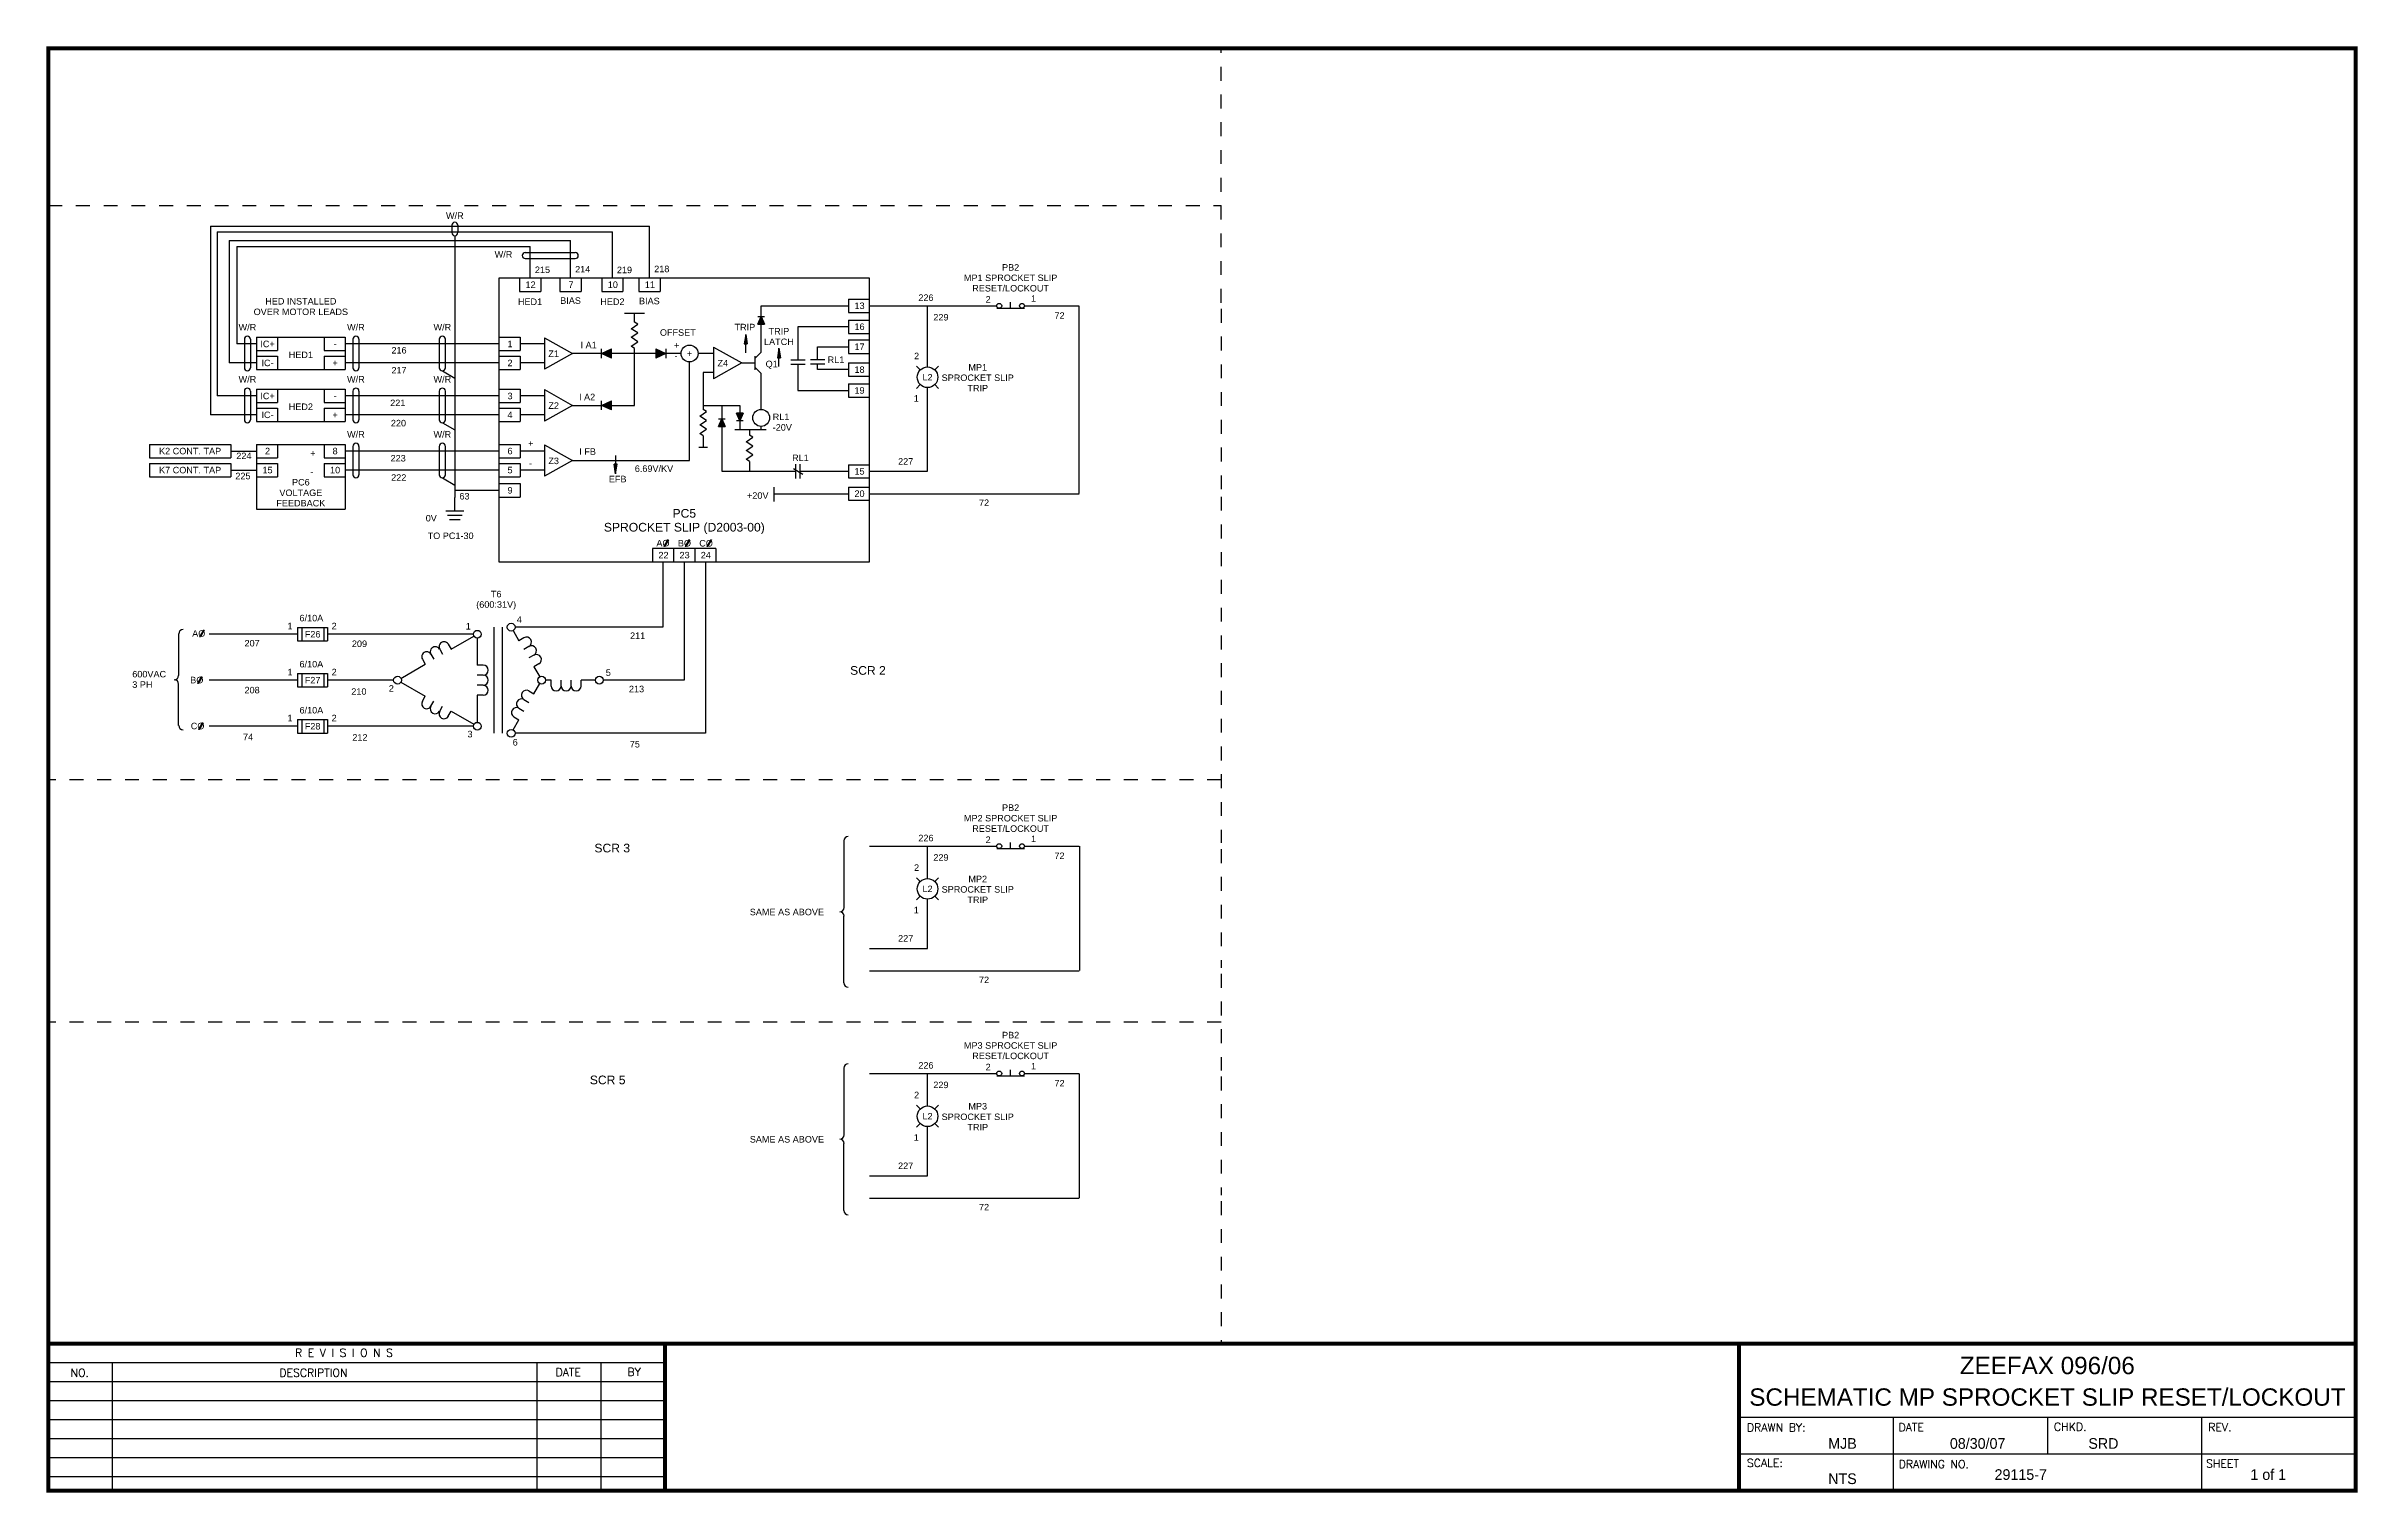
# Model space of a CAD drawing. Extents: x 2.6 to 19.3, y -3.2 to 7.2.
import ezdxf
from ezdxf.enums import TextEntityAlignment as Align

# ---------------------------------------------------------------- set-up
doc = ezdxf.new("R2010")
doc.units = 0
doc.header["$MEASUREMENT"] = 0
doc.linetypes.add('DASHED2', pattern=[0.375, 0.25, -0.125])
doc.layers.get('0').update_dxf_attribs({"linetype": 'CONTINUOUS'})
doc.layers.add('DRAWING', color=7, linetype='CONTINUOUS')
doc.styles.add('A1', font='A1.shx')
doc.styles.add('ROMAND', font='ROMAND.shx')
doc.styles.get("Standard").update_dxf_attribs({"font": 'ARIAL.TTF'})

# ---------------------------------------------------------------- blocks, each defined once
blk = doc.blocks.new('connection')
blk.add_circle((0.074, 0), 0.0744)
blk = doc.blocks.new('diode')
blk.add_hatch(color=256).paths.add_polyline_path([(0.072, 0), (0, 0.033), (0, -0.033)])
for p, q in [((0, 0.033), (0.072, 0)), ((0, 0.033), (0, -0.033)), ((0.072, 0), (0, -0.033)), ((0.072, 0.033), (0.072, -0.033))]:
    blk.add_line(p, q)
blk = doc.blocks.new('gnd')
for p, q in [((0, -0.099), (0, 0)), ((0.066, -0.099), (-0.066, -0.099)), ((0.053, -0.13), (-0.053, -0.13)), ((0.039, -0.161), (-0.039, -0.161))]:
    blk.add_line(p, q)
blk = doc.blocks.new('pot_arrow')
blk.add_hatch(color=256).paths.add_polyline_path([(-0.068, 0.011), (-0.068, -0.011), (0, 0)])
for p, q in [((-0.068, 0.011), (-0.068, -0.011)), ((0, 0), (-0.068, 0.011)), ((0, 0), (-0.068, -0.011))]:
    blk.add_line(p, q)
blk = doc.blocks.new('resistor')
for p, q in [((0, 0), (0.016, 0.025)), ((0.016, 0.025), (0.047, -0.025)), ((0.047, -0.025), (0.08, 0.025)), ((0.08, 0.025), (0.111, -0.025)), ((0.111, -0.025), (0.142, 0.025)), ((0.142, 0.025), (0.174, -0.025)), ((0.174, -0.025), (0.189, 0))]:
    blk.add_line(p, q)
blk = doc.blocks.new('N_C_contact')
for p, q in [((0.051, 0.031), (-0.051, 0.031)), ((0.051, 0), (-0.051, 0)), ((-0.02, -0.019), (0.02, 0.05))]:
    blk.add_line(p, q)
blk = doc.blocks.new('npcap')
for p, q in [((0, 0.051), (0, -0.051)), ((0.031, 0.051), (0.031, -0.051))]:
    blk.add_line(p, q)
blk = doc.blocks.new('A_phase')
h = blk.add_hatch(color=256)
h.paths.add_polyline_path([(0.1, -0.033), (0.108, -0.033), (0.145, 0.031), (0.137, 0.031)], flags=16)
h.paths.add_polyline_path([(0.01, -0.05), (0.165, -0.05), (0.165, 0.047), (0.01, 0.047)], flags=9)
for p, q in [((0.137, 0.031), (0.1, -0.033)), ((0.145, 0.031), (0.108, -0.033)), ((0.137, 0.031), (0.145, 0.031)), ((0.108, -0.033), (0.1, -0.033))]:
    blk.add_line(p, q)
blk.add_text('AO', height=0.0625).set_placement((0.029, -0.032))
blk = doc.blocks.new('B_phase')
h = blk.add_hatch(color=256)
h.paths.add_polyline_path([(0.094, -0.031), (0.101, -0.031), (0.139, 0.033), (0.131, 0.033)], flags=16)
h.paths.add_polyline_path([(0.01, -0.048), (0.158, -0.048), (0.158, 0.049), (0.01, 0.049)], flags=9)
for p, q in [((0.131, 0.033), (0.094, -0.031)), ((0.139, 0.033), (0.101, -0.031)), ((0.131, 0.033), (0.139, 0.033)), ((0.101, -0.031), (0.094, -0.031))]:
    blk.add_line(p, q)
blk.add_text('BO', height=0.0625).set_placement((0.025, -0.03))
blk = doc.blocks.new('C_phase')
h = blk.add_hatch(color=256)
h.paths.add_polyline_path([(0.099, -0.026), (0.107, -0.026), (0.144, 0.038), (0.136, 0.038)], flags=16)
h.paths.add_polyline_path([(0.013, -0.043), (0.168, -0.043), (0.168, 0.054), (0.013, 0.054)], flags=9)
for p, q in [((0.136, 0.038), (0.099, -0.026)), ((0.144, 0.038), (0.107, -0.026)), ((0.136, 0.038), (0.144, 0.038)), ((0.107, -0.026), (0.099, -0.026))]:
    blk.add_line(p, q)
blk.add_text('CO', height=0.0625).set_placement((0.025, -0.025))

msp = doc.modelspace()

# ---------------------------------------------------------------- linework, layer by layer
at = {"color": 7}
for p, q in [((2.643, -2.139), (2.643, -3.199)), ((2.643, -2.276), (7.089, -2.276)), ((3.104, -2.276), (3.104, -3.199)), ((6.166, -2.276), (6.166, -3.199)), ((6.627, -2.276), (6.627, -3.199)), ((2.643, -2.413), (7.089, -2.413)), ((2.643, -2.55), (7.089, -2.55)), ((2.643, -2.686), (7.089, -2.686)), ((2.643, -2.823), (7.089, -2.823)), ((14.83, -2.669), (19.276, -2.669)), ((15.942, -2.669), (15.942, -3.199)), ((17.053, -2.669), (17.053, -2.934)), ((18.164, -2.669), (18.164, -3.199)), ((2.643, -2.96), (7.089, -2.96)), ((14.83, -2.934), (19.276, -2.934)), ((2.643, -3.097), (7.089, -3.097))]:
    msp.add_line(p, q, dxfattribs=at)
at = {"color": 7, "const_width": 0.0288}
msp.add_lwpolyline([(19.276, -3.199), (19.276, 7.196), (2.643, 7.196), (2.643, -3.199)], close=True, dxfattribs=at)
for points in [[(2.643, -2.139), (19.276, -2.139)], [(7.089, -2.139), (7.089, -3.199)], [(14.83, -3.199), (14.83, -2.139)]]:
    msp.add_lwpolyline(points, dxfattribs=at)
at = {"layer": 'DRAWING', "color": 7, "linetype": 'DASHED2', "ltscale": 0.25}
for p, q in [((11.097, 5.362), (11.097, 7.196)), ((2.643, 6.062), (11.097, 6.062)), ((11.097, 5.318), (11.097, 4.008)), ((11.097, 3.964), (11.097, 1.469)), ((11.097, 1.923), (2.643, 1.923)), ((11.097, 1.424), (11.097, 0.57)), ((11.097, 0.526), (11.097, -0.17)), ((11.097, 0.178), (2.643, 0.178)), ((11.097, -0.214), (11.097, -1.068)), ((11.097, -1.113), (11.097, -2.139))]:
    msp.add_line(p, q, dxfattribs=at)
at = {"layer": 'DRAWING', "color": 7}
for p, q in [((3.814, 5.914), (3.814, 4.554)), ((3.814, 5.914), (6.976, 5.914)), ((3.862, 5.873), (6.71, 5.873)), ((3.862, 5.873), (3.862, 4.69)), ((5.552, 5.92), (5.552, 5.867)), ((5.574, 5.845), (5.574, 3.958)), ((5.596, 5.92), (5.596, 5.867)), ((6.71, 5.54), (6.71, 5.873)), ((6.976, 5.54), (6.976, 5.914)), ((3.948, 5.81), (6.408, 5.81)), ((3.948, 5.81), (3.948, 4.928)), ((4.002, 5.766), (6.116, 5.766)), ((4.002, 5.766), (4.002, 5.065)), ((6.082, 5.724), (6.442, 5.724)), ((6.082, 5.68), (6.442, 5.68)), ((6.116, 5.54), (6.116, 5.766)), ((6.408, 5.54), (6.408, 5.81)), ((5.892, 5.54), (5.892, 3.495)), ((8.564, 5.54), (5.892, 5.54)), ((6.04, 5.54), (6.04, 5.444)), ((6.193, 5.54), (6.193, 5.444)), ((6.331, 5.54), (6.331, 5.444)), ((6.484, 5.54), (6.484, 5.444)), ((6.633, 5.54), (6.633, 5.444)), ((6.786, 5.54), (6.786, 5.444)), ((6.9, 5.54), (6.9, 5.444)), ((7.053, 5.54), (7.053, 5.444)), ((8.564, 3.495), (8.564, 5.54)), ((6.04, 5.444), (6.193, 5.444)), ((6.331, 5.444), (6.484, 5.444)), ((6.633, 5.444), (6.786, 5.444)), ((6.9, 5.444), (7.053, 5.444)), ((7.782, 5.34), (8.411, 5.34)), ((7.782, 5.005), (7.782, 5.34)), ((8.411, 5.388), (8.564, 5.388)), ((8.411, 5.388), (8.411, 5.292)), ((8.564, 5.34), (9.48, 5.34)), ((8.981, 4.899), (8.981, 5.34)), ((9.58, 5.322), (9.58, 5.366)), ((9.68, 5.34), (10.073, 5.34)), ((10.072, 5.337), (10.072, 3.988)), ((6.796, 5.287), (6.942, 5.287)), ((6.869, 5.222), (6.869, 5.287)), ((8.411, 5.189), (8.047, 5.189)), ((8.047, 5.189), (8.047, 4.951)), ((8.411, 5.292), (8.564, 5.292)), ((8.411, 5.237), (8.564, 5.237)), ((8.411, 5.237), (8.411, 5.141)), ((9.48, 5.322), (9.68, 5.322)), ((4.144, 5.065), (4.002, 5.065)), ((4.057, 5.099), (4.057, 4.894)), ((4.1, 5.099), (4.1, 4.894)), ((4.144, 5.113), (4.784, 5.113)), ((4.144, 5.113), (4.144, 4.88)), ((4.144, 5.017), (4.297, 5.017)), ((4.297, 5.113), (4.297, 5.017)), ((4.631, 5.113), (4.631, 5.017)), ((4.631, 5.017), (4.784, 5.017)), ((4.784, 5.113), (4.784, 4.88)), ((5.892, 5.065), (4.784, 5.065)), ((4.839, 5.099), (4.839, 4.894)), ((4.882, 5.099), (4.882, 4.894)), ((5.462, 5.099), (5.462, 4.894)), ((5.505, 5.099), (5.505, 4.894)), ((5.892, 5.113), (6.045, 5.113)), ((5.892, 5.017), (6.045, 5.017)), ((6.045, 5.113), (6.045, 5.017)), ((6.221, 5.065), (6.045, 5.065)), ((6.221, 5.11), (6.221, 4.883)), ((6.221, 5.11), (6.423, 4.996)), ((6.869, 4.622), (6.869, 5.033)), ((7.439, 5.042), (7.439, 4.814)), ((7.439, 5.042), (7.642, 4.928)), ((7.671, 5.001), (7.671, 5.133)), ((7.736, 4.959), (7.782, 5.005)), ((7.91, 4.902), (7.91, 5.034)), ((8.189, 5.045), (8.411, 5.045)), ((8.189, 4.954), (8.189, 5.045)), ((8.411, 5.141), (8.564, 5.141)), ((8.411, 5.094), (8.411, 4.997)), ((8.411, 5.094), (8.564, 5.094)), ((4.144, 4.928), (3.948, 4.928)), ((4.144, 4.976), (4.297, 4.976)), ((4.144, 4.88), (4.784, 4.88)), ((4.297, 4.976), (4.297, 4.88)), ((4.631, 4.976), (4.784, 4.976)), ((4.631, 4.976), (4.631, 4.88)), ((5.892, 4.928), (4.784, 4.928)), ((5.484, 4.872), (5.574, 4.819)), ((5.892, 4.976), (6.045, 4.976)), ((5.892, 4.88), (6.045, 4.88)), ((6.045, 4.976), (6.045, 4.88)), ((6.221, 4.928), (6.045, 4.928)), ((6.423, 4.996), (6.221, 4.883)), ((7.205, 4.996), (6.423, 4.996)), ((7.266, 4.225), (7.266, 4.936)), ((7.439, 4.996), (7.327, 4.996)), ((7.364, 4.86), (7.364, 4.593)), ((7.439, 4.86), (7.364, 4.86)), ((7.642, 4.928), (7.439, 4.814)), ((7.642, 4.928), (7.736, 4.928)), ((7.736, 4.977), (7.736, 4.879)), ((7.736, 4.897), (7.782, 4.851)), ((7.782, 4.593), (7.782, 4.851)), ((8.047, 4.919), (8.047, 4.73)), ((8.189, 4.88), (8.189, 4.922)), ((8.411, 4.88), (8.189, 4.88)), ((8.411, 4.997), (8.564, 4.997)), ((8.411, 4.929), (8.411, 4.832)), ((8.411, 4.929), (8.564, 4.929)), ((8.411, 4.832), (8.564, 4.832)), ((8.928, 4.878), (8.901, 4.904)), ((9.033, 4.878), (9.06, 4.904)), ((4.144, 4.69), (3.862, 4.69)), ((4.144, 4.69), (4.002, 4.69)), ((4.057, 4.725), (4.057, 4.519)), ((4.1, 4.725), (4.1, 4.519)), ((4.144, 4.738), (4.144, 4.505)), ((4.144, 4.738), (4.784, 4.738)), ((4.297, 4.738), (4.297, 4.642)), ((4.631, 4.738), (4.631, 4.642)), ((4.784, 4.738), (4.784, 4.505)), ((5.892, 4.69), (4.784, 4.69)), ((4.839, 4.725), (4.839, 4.519)), ((4.882, 4.725), (4.882, 4.519)), ((5.462, 4.725), (5.462, 4.519)), ((5.505, 4.725), (5.505, 4.519)), ((5.892, 4.738), (6.045, 4.738)), ((6.045, 4.738), (6.045, 4.642)), ((6.221, 4.69), (6.045, 4.69)), ((6.221, 4.736), (6.221, 4.508)), ((6.221, 4.736), (6.423, 4.622)), ((8.047, 4.73), (8.411, 4.73)), ((8.411, 4.778), (8.564, 4.778)), ((8.411, 4.778), (8.411, 4.681)), ((8.411, 4.681), (8.564, 4.681)), ((8.928, 4.772), (8.901, 4.745)), ((8.981, 4.147), (8.981, 4.751)), ((9.033, 4.772), (9.06, 4.745)), ((4.144, 4.554), (3.814, 4.554)), ((4.144, 4.642), (4.297, 4.642)), ((4.144, 4.602), (4.297, 4.602)), ((4.144, 4.505), (4.784, 4.505)), ((4.297, 4.602), (4.297, 4.505)), ((4.631, 4.642), (4.784, 4.642)), ((4.631, 4.602), (4.784, 4.602)), ((4.631, 4.602), (4.631, 4.505)), ((5.892, 4.554), (4.784, 4.554)), ((5.892, 4.642), (6.045, 4.642)), ((5.892, 4.602), (6.045, 4.602)), ((5.892, 4.505), (6.045, 4.505)), ((6.045, 4.602), (6.045, 4.505)), ((6.221, 4.554), (6.045, 4.554)), ((6.423, 4.622), (6.221, 4.508)), ((6.423, 4.622), (6.869, 4.622)), ((7.364, 4.621), (7.628, 4.621)), ((7.498, 4.621), (7.498, 4.147)), ((7.628, 4.621), (7.628, 4.448)), ((3.374, 4.341), (3.96, 4.341)), ((3.374, 4.341), (3.374, 4.245)), ((3.96, 4.341), (3.96, 4.245)), ((4.144, 4.341), (4.784, 4.341)), ((4.144, 4.341), (4.144, 3.874)), ((4.297, 4.341), (4.297, 4.245)), ((4.631, 4.341), (4.631, 4.245)), ((4.784, 4.341), (4.784, 3.874)), ((5.484, 4.497), (5.574, 4.445)), ((5.892, 4.341), (6.045, 4.341)), ((6.045, 4.341), (6.045, 4.245)), ((6.221, 4.338), (6.423, 4.225)), ((6.221, 4.338), (6.221, 4.111)), ((7.364, 4.403), (7.364, 4.326)), ((7.593, 4.448), (7.817, 4.448)), ((7.698, 4.448), (7.698, 4.408)), ((7.782, 4.448), (7.782, 4.472)), ((3.374, 4.245), (3.96, 4.245)), ((3.374, 4.204), (3.96, 4.204)), ((3.374, 4.204), (3.374, 4.108)), ((3.96, 4.293), (4.144, 4.293)), ((3.96, 4.204), (3.96, 4.108)), ((4.144, 4.245), (4.297, 4.245)), ((4.144, 4.204), (4.297, 4.204)), ((4.297, 4.204), (4.297, 4.108)), ((4.631, 4.245), (4.784, 4.245)), ((4.631, 4.204), (4.784, 4.204)), ((4.631, 4.204), (4.631, 4.108)), ((5.892, 4.293), (4.784, 4.293)), ((4.839, 4.327), (4.839, 4.122)), ((4.882, 4.327), (4.882, 4.122)), ((5.462, 4.327), (5.462, 4.122)), ((5.505, 4.327), (5.505, 4.122)), ((5.892, 4.245), (6.045, 4.245)), ((5.892, 4.204), (6.045, 4.204)), ((6.221, 4.293), (6.045, 4.293)), ((6.045, 4.204), (6.045, 4.108)), ((6.423, 4.225), (6.221, 4.111)), ((6.423, 4.225), (7.266, 4.225)), ((6.733, 4.262), (6.733, 4.13)), ((7.332, 4.322), (7.396, 4.322)), ((7.698, 4.218), (7.698, 4.147)), ((8.411, 4.195), (8.564, 4.195)), ((8.411, 4.195), (8.411, 4.099)), ((3.374, 4.108), (3.96, 4.108)), ((3.96, 4.156), (4.144, 4.156)), ((4.144, 4.108), (4.297, 4.108)), ((4.631, 4.108), (4.784, 4.108)), ((5.892, 4.156), (4.784, 4.156)), ((5.484, 4.1), (5.574, 4.047)), ((5.892, 4.01), (5.574, 4.01)), ((5.892, 4.108), (6.045, 4.108)), ((5.892, 4.059), (6.045, 4.059)), ((6.221, 4.156), (6.045, 4.156)), ((6.045, 4.059), (6.045, 3.962)), ((7.498, 4.147), (8.033, 4.147)), ((7.873, 4.033), (7.873, 3.929)), ((8.065, 4.147), (8.411, 4.147)), ((8.411, 4.099), (8.564, 4.099)), ((8.411, 4.034), (8.411, 3.938)), ((8.411, 4.034), (8.564, 4.034)), ((8.564, 4.147), (8.981, 4.147)), ((4.144, 3.874), (4.784, 3.874)), ((5.892, 3.962), (6.045, 3.962)), ((7.873, 3.986), (8.411, 3.986)), ((8.411, 3.938), (8.564, 3.938)), ((8.564, 3.986), (10.073, 3.986)), ((6.998, 3.592), (6.998, 3.495)), ((7.456, 3.592), (6.998, 3.592)), ((7.151, 3.592), (7.151, 3.495)), ((7.303, 3.592), (7.303, 3.495)), ((7.456, 3.592), (7.456, 3.495)), ((5.892, 3.495), (8.564, 3.495)), ((7.074, 3.495), (7.074, 3.024)), ((7.227, 3.495), (7.227, 2.642)), ((7.38, 3.495), (7.38, 2.259)), ((3.615, 3.007), (3.615, 3.007)), ((4.441, 3.022), (4.441, 2.925)), ((4.441, 3.022), (4.657, 3.022)), ((4.47, 3.022), (4.47, 2.925)), ((4.629, 3.022), (4.629, 2.925)), ((4.657, 3.022), (4.657, 2.925)), ((5.855, 3.024), (5.855, 2.259)), ((5.914, 3.024), (5.914, 2.259)), ((5.994, 3), (6.036, 2.926)), ((7.074, 3.024), (6.008, 3.024)), ((3.583, 2.975), (3.583, 2.676)), ((4.441, 2.973), (3.803, 2.973)), ((4.441, 2.925), (4.657, 2.925)), ((5.708, 2.973), (4.657, 2.973)), ((5.465, 2.865), (5.486, 2.829)), ((5.527, 2.901), (5.548, 2.865)), ((5.548, 2.865), (5.711, 2.959)), ((5.736, 2.945), (5.736, 2.75)), ((6.072, 2.947), (6.036, 2.926)), ((6.108, 2.885), (6.072, 2.864)), ((4.441, 2.69), (4.441, 2.593)), ((4.441, 2.69), (4.657, 2.69)), ((4.47, 2.69), (4.47, 2.593)), ((4.629, 2.69), (4.629, 2.593)), ((4.657, 2.69), (4.657, 2.593)), ((5.185, 2.655), (5.361, 2.757)), ((5.34, 2.793), (5.361, 2.757)), ((5.402, 2.829), (5.423, 2.793)), ((5.778, 2.75), (5.736, 2.75)), ((5.778, 2.678), (5.736, 2.678)), ((6.144, 2.822), (6.108, 2.802)), ((6.18, 2.76), (6.144, 2.739)), ((6.144, 2.739), (6.186, 2.666)), ((3.552, 2.645), (3.552, 2.645)), ((3.552, 2.645), (3.552, 2.645)), ((3.583, 2.315), (3.583, 2.614)), ((4.441, 2.642), (3.803, 2.642)), ((4.441, 2.593), (4.657, 2.593)), ((5.133, 2.642), (4.657, 2.642)), ((5.185, 2.628), (5.361, 2.526)), ((5.34, 2.49), (5.361, 2.526)), ((5.778, 2.605), (5.736, 2.605)), ((5.778, 2.533), (5.736, 2.533)), ((5.736, 2.533), (5.736, 2.338)), ((6.072, 2.502), (6.108, 2.482)), ((6.108, 2.565), (6.144, 2.544)), ((6.144, 2.544), (6.186, 2.617)), ((6.268, 2.642), (6.228, 2.642)), ((6.268, 2.6), (6.268, 2.642)), ((6.34, 2.6), (6.34, 2.642)), ((6.412, 2.6), (6.412, 2.642)), ((6.484, 2.6), (6.484, 2.642)), ((6.587, 2.642), (6.484, 2.642)), ((7.227, 2.642), (6.643, 2.642)), ((4.441, 2.358), (4.441, 2.261)), ((4.441, 2.358), (4.657, 2.358)), ((4.47, 2.358), (4.47, 2.261)), ((4.629, 2.358), (4.629, 2.261)), ((4.657, 2.358), (4.657, 2.261)), ((5.402, 2.454), (5.423, 2.49)), ((5.465, 2.418), (5.486, 2.454)), ((5.527, 2.382), (5.548, 2.418)), ((5.548, 2.418), (5.711, 2.324)), ((5.994, 2.283), (6.036, 2.357)), ((6, 2.378), (6.036, 2.357)), ((6.036, 2.44), (6.072, 2.419)), ((3.615, 2.283), (3.615, 2.283)), ((4.441, 2.31), (3.803, 2.31)), ((4.441, 2.261), (4.657, 2.261)), ((5.708, 2.31), (4.657, 2.31)), ((7.38, 2.259), (6.008, 2.259)), ((8.41, 1.517), (8.41, 1.517)), ((8.379, 1.485), (8.379, 1.004)), ((8.564, 1.446), (9.48, 1.446)), ((8.981, 1.212), (8.981, 1.446)), ((9.48, 1.429), (9.68, 1.429)), ((9.58, 1.429), (9.58, 1.473)), ((9.68, 1.446), (10.073, 1.446)), ((10.076, 1.446), (10.076, 0.549)), ((8.928, 1.191), (8.901, 1.217)), ((9.033, 1.191), (9.06, 1.217)), ((8.928, 1.085), (8.901, 1.059)), ((8.981, 0.709), (8.981, 1.064)), ((9.033, 1.085), (9.06, 1.059)), ((8.348, 0.973), (8.348, 0.973)), ((8.348, 0.973), (8.348, 0.973)), ((8.379, 0.46), (8.379, 0.941)), ((8.564, 0.709), (8.981, 0.709)), ((8.564, 0.548), (10.073, 0.548)), ((8.41, 0.429), (8.41, 0.429)), ((8.379, -0.153), (8.379, -0.635)), ((8.41, -0.122), (8.41, -0.122)), ((9.58, -0.21), (9.58, -0.166)), ((8.564, -0.192), (9.48, -0.192)), ((8.981, -0.426), (8.981, -0.192)), ((9.48, -0.21), (9.68, -0.21)), ((9.68, -0.192), (10.073, -0.192)), ((8.928, -0.448), (8.901, -0.421)), ((9.033, -0.448), (9.06, -0.421)), ((8.348, -0.666), (8.348, -0.666)), ((8.348, -0.666), (8.348, -0.666)), ((8.928, -0.553), (8.901, -0.58)), ((8.981, -0.929), (8.981, -0.575)), ((9.033, -0.553), (9.06, -0.58)), ((8.379, -1.179), (8.379, -0.697)), ((8.564, -0.929), (8.981, -0.929)), ((8.564, -1.091), (10.073, -1.091)), ((8.41, -1.21), (8.41, -1.21))]:
    msp.add_line(p, q, dxfattribs=at)
at = {"layer": 'DRAWING', "color": 7, "linetype": 'Continuous'}
msp.add_line((10.074, -0.194), (10.074, -1.089), dxfattribs=at)
at = {"layer": 'DRAWING', "color": 7}
for centre, radius in [((9.498, 5.34), 0.0176), ((9.662, 5.34), 0.0176), ((7.266, 4.996), 0.0609), ((7.782, 4.532), 0.0609), ((5.736, 2.973), 0.028), ((5.98, 3.024), 0.028), ((5.161, 2.642), 0.028), ((6.2, 2.642), 0.028), ((6.615, 2.642), 0.028), ((5.736, 2.31), 0.028), ((5.98, 2.259), 0.028), ((9.498, 1.446), 0.0176), ((9.662, 1.446), 0.0176), ((9.498, -0.192), 0.0176), ((9.662, -0.192), 0.0176)]:
    msp.add_circle(centre, radius, dxfattribs=at)
for centre, radius, start, end in [((5.574, 5.92), 0.0218, 0, 180), ((5.574, 5.867), 0.0218, 180, 0), ((6.082, 5.702), 0.0218, 90, 270), ((6.442, 5.702), 0.0218, 270, 90), ((4.079, 5.099), 0.0218, 0, 180), ((4.861, 5.099), 0.0218, 0, 180), ((5.484, 5.099), 0.0218, 0, 180), ((4.079, 4.894), 0.0218, 180, 0), ((4.861, 4.894), 0.0218, 180, 0), ((5.484, 4.894), 0.0218, 180, 0), ((4.079, 4.725), 0.0218, 0, 180), ((4.861, 4.725), 0.0218, 0, 180), ((5.484, 4.725), 0.0218, 0, 180), ((4.079, 4.519), 0.0218, 180, 0), ((4.861, 4.519), 0.0218, 180, 0), ((5.484, 4.519), 0.0218, 180, 0), ((4.861, 4.327), 0.0218, 0, 180), ((5.484, 4.327), 0.0218, 0, 180), ((4.861, 4.122), 0.0218, 180, 0), ((5.484, 4.122), 0.0218, 180, 0), ((3.615, 2.975), 0.0312, 90, 180), ((5.371, 2.811), 0.036, 30, 210), ((5.433, 2.847), 0.036, 30, 210), ((5.496, 2.883), 0.036, 30, 210), ((6.09, 2.916), 0.036, 300, 120), ((6.126, 2.854), 0.036, 300, 120), ((3.552, 2.676), 0.0312, 270, 0), ((5.778, 2.714), 0.036, 270, 90), ((5.778, 2.642), 0.036, 270, 90), ((6.162, 2.791), 0.036, 300, 120), ((3.552, 2.614), 0.0312, 0, 90), ((5.778, 2.569), 0.036, 270, 90), ((6.054, 2.471), 0.036, 60, 240), ((6.09, 2.534), 0.036, 60, 240), ((6.304, 2.6), 0.036, 180, 0), ((6.376, 2.6), 0.036, 180, 0), ((6.448, 2.6), 0.036, 180, 0), ((5.371, 2.472), 0.036, 150, 330), ((5.433, 2.436), 0.036, 150, 330), ((5.496, 2.4), 0.036, 150, 330), ((6.018, 2.409), 0.036, 60, 240), ((3.615, 2.315), 0.0312, 180, 270), ((8.41, 1.485), 0.0312, 90, 180), ((8.348, 1.004), 0.0312, 270, 0), ((8.348, 0.941), 0.0312, 0, 90), ((8.41, 0.46), 0.0312, 180, 270), ((8.41, -0.153), 0.0312, 90, 180), ((8.348, -0.635), 0.0312, 270, 0), ((8.348, -0.697), 0.0312, 0, 90), ((8.41, -1.179), 0.0312, 180, 270)]:
    msp.add_arc(centre, radius, start, end, dxfattribs=at)

# ---------------------------------------------------------------- block references
for name, p, rotation in [('resistor', (6.869, 5.033), 90), ('diode', (6.704, 4.996), 180), ('pot_arrow', (7.671, 5.133), 90), ('pot_arrow', (7.91, 5.034), 90), ('npcap', (8.047, 4.919), 90), ('npcap', (8.189, 4.922), 90), ('connection', (8.981, 4.751), 90), ('diode', (6.704, 4.622), 180), ('resistor', (7.364, 4.403), 90), ('resistor', (7.698, 4.218), 90), ('pot_arrow', (6.733, 4.13), 270), ('N_C_contact', (8.033, 4.147), 270), ('connection', (8.981, 1.064), 90), ('connection', (8.981, -0.575), 90)]:
    msp.add_blockref(name, p, dxfattribs=dict(at, rotation=rotation))
at = {"layer": 'DRAWING', "color": 7, "xscale": 0.75, "yscale": 0.75, "zscale": 0.75}
for p, rotation in [((7.782, 5.208), 90), ((7.498, 4.471), 90), ((7.628, 4.565), 270)]:
    msp.add_blockref('diode', p, dxfattribs=dict(at, rotation=rotation))
at = {"layer": 'DRAWING', "color": 7}
for name, p in [('diode', (7.023, 4.996)), ('gnd', (5.574, 3.958))]:
    msp.add_blockref(name, p, dxfattribs=at)
at = {"layer": 'DRAWING', "color": 7, "xscale": 0.75, "yscale": 0.75, "zscale": 0.75}
for name, p in [('A_phase', (7.005, 3.63)), ('B_phase', (7.163, 3.628)), ('C_phase', (7.317, 3.624)), ('A_phase', (3.659, 2.979)), ('B_phase', (3.648, 2.642)), ('C_phase', (3.652, 2.307))]:
    msp.add_blockref(name, p, dxfattribs=at)

# ---------------------------------------------------------------- texts
at = {"color": 7}
for s, height, style, p in [('NO.', 0.0576, 'ROMAND', (2.804, -2.378)), ('DESCRIPTION', 0.05763, 'ROMAND', (4.309, -2.378)), ('R E V I S I O N S', 0.05763, 'ROMAND', (4.422, -2.234)), ('DATE', 0.0576, 'ROMAND', (6.3, -2.374)), ('BY', 0.0576, 'ROMAND', (6.818, -2.372)), ('DRAWN BY:', 0.0576, 'ROMAND', (14.887, -2.772)), ('MJB', 0.0769, 'A1', (15.473, -2.897)), ('DATE', 0.0576, 'ROMAND', (15.98, -2.771)), ('08/30/07', 0.0769, 'A1', (16.35, -2.897)), ('CHKD.', 0.0576, 'ROMAND', (17.1, -2.767)), ('SRD', 0.0769, 'A1', (17.348, -2.897)), ('REV.', 0.0576, 'ROMAND', (18.212, -2.77)), ('SCALE:', 0.0576, 'ROMAND', (14.887, -3.028)), ('DRAWING NO.', 0.05763, 'ROMAND', (15.981, -3.036)), ('SHEET', 0.0576, 'ROMAND', (18.196, -3.032)), ('NTS', 0.0769, 'A1', (15.473, -3.151)), ('29115-7', 0.0769, 'A1', (16.672, -3.121)), ('1 of 1', 0.0769, 'A1', (18.516, -3.121))]:
    msp.add_text(s, height=height, dxfattribs=dict(at, style=style)).set_placement(p)
at = {"layer": 'DRAWING', "color": 7}
for s, height, p in [('W/R', 0.0469, (5.574, 5.966)), ('MP1 SPROCKET SLIP', 0.04688, (9.58, 5.518)), ('PB2', 0.0469, (9.58, 5.593)), ('HED INSTALLED', 0.04688, (4.464, 5.349)), ('HED1', 0.0469, (6.116, 5.346)), ('BIAS', 0.0469, (6.408, 5.354)), ('HED2', 0.0469, (6.71, 5.346)), ('BIAS', 0.0469, (6.976, 5.351)), ('RESET/LOCKOUT', 0.04688, (9.58, 5.443)), ('W/R', 0.0469, (4.079, 5.162)), ('OVER MOTOR LEADS', 0.04688, (4.464, 5.273)), ('W/R', 0.0469, (4.861, 5.162)), ('W/R', 0.0469, (5.484, 5.162)), ('TRIP', 0.0469, (7.91, 5.133)), ('HED1', 0.0469, (4.464, 4.963)), ('LATCH', 0.0469, (7.91, 5.057)), ('W/R', 0.0469, (4.079, 4.787)), ('W/R', 0.0469, (4.861, 4.787)), ('W/R', 0.0469, (5.484, 4.787)), ('SPROCKET SLIP', 0.04688, (9.343, 4.798)), ('MP1', 0.0469, (9.343, 4.873)), ('TRIP', 0.0469, (9.343, 4.723)), ('HED2', 0.0469, (4.464, 4.589)), ('W/R', 0.0469, (4.861, 4.39)), ('W/R', 0.0469, (5.484, 4.39)), ('VOLTAGE', 0.0469, (4.464, 3.969)), ('PC6', 0.0469, (4.464, 4.045)), ('FEEDBACK', 0.0469, (4.464, 3.894)), ('PC5', 0.0625, (7.228, 3.813)), ('SPROCKET SLIP (D2003-00)', 0.0625, (7.228, 3.713)), ('(600:31V)', 0.0469, (5.872, 3.164)), ('T6', 0.0469, (5.872, 3.239)), ('6/10A', 0.0469, (4.54, 3.066)), ('6/10A', 0.0469, (4.54, 2.734)), ('6/10A', 0.0469, (4.54, 2.402)), ('MP2 SPROCKET SLIP', 0.04688, (9.58, 1.624)), ('PB2', 0.0469, (9.58, 1.7)), ('RESET/LOCKOUT', 0.04688, (9.58, 1.549)), ('MP2', 0.0469, (9.343, 1.186)), ('SPROCKET SLIP', 0.04688, (9.343, 1.111)), ('TRIP', 0.0469, (9.343, 1.036)), ('MP3 SPROCKET SLIP', 0.04688, (9.58, -0.014)), ('PB2', 0.0469, (9.58, 0.061)), ('RESET/LOCKOUT', 0.04688, (9.58, -0.089)), ('SPROCKET SLIP', 0.04688, (9.343, -0.528)), ('MP3', 0.0469, (9.343, -0.452)), ('TRIP', 0.0469, (9.343, -0.603))]:
    msp.add_text(s, height=height, dxfattribs=at).set_placement(p, align=Align.CENTER)
for s, height, p in [('W/R', 0.0469, (5.861, 5.687)), ('215', 0.0469, (6.151, 5.576)), ('214', 0.0469, (6.441, 5.58)), ('219', 0.0469, (6.742, 5.575)), ('218', 0.0469, (7.011, 5.582)), ('226', 0.0469, (8.915, 5.375)), ('2', 0.0469, (9.4, 5.363)), ('1', 0.0469, (9.727, 5.369)), ('OFFSET', 0.0469, (7.052, 5.124)), ('TRIP', 0.0469, (7.59, 5.163)), ('229', 0.0469, (9.023, 5.234)), ('72', 0.0469, (9.896, 5.246)), ('216', 0.0469, (5.117, 4.996)), ('Z1', 0.0469, (6.248, 4.971)), ('I A1', 0.0469, (6.48, 5.034)), ('+', 0.0469, (7.154, 5.033)), ('2', 0.0469, (8.884, 4.955)), ('217', 0.0469, (5.117, 4.852)), ('-', 0.0469, (7.157, 4.956)), ('Z4', 0.0469, (7.467, 4.903)), ('Q1', 0.0469, (7.814, 4.897)), ('RL1', 0.0469, (8.261, 4.928)), ('I A2', 0.0469, (6.469, 4.659)), ('1', 0.0469, (8.882, 4.649)), ('221', 0.0469, (5.108, 4.617)), ('220', 0.0469, (5.113, 4.471)), ('Z2', 0.0469, (6.248, 4.597)), ('RL1', 0.0469, (7.865, 4.516)), ('+', 0.0469, (6.102, 4.325)), ('-20V', 0.0469, (7.865, 4.44)), ('224', 0.0469, (3.999, 4.235)), ('+', 0.0469, (4.532, 4.255)), ('223', 0.0469, (5.111, 4.218)), ('-', 0.0469, (6.108, 4.181)), ('Z3', 0.0469, (6.248, 4.199)), ('I FB', 0.0469, (6.471, 4.266)), ('6.69V/KV', 0.0469, (6.871, 4.143)), ('RL1', 0.0469, (8.005, 4.221)), ('227', 0.0469, (8.769, 4.195)), ('225', 0.0469, (3.992, 4.09)), ('-', 0.0469, (4.532, 4.122)), ('222', 0.0469, (5.115, 4.079)), ('EFB', 0.0469, (6.684, 4.068)), ('0V', 0.0469, (5.364, 3.786)), ('63', 0.0469, (5.607, 3.944)), ('+20V', 0.0469, (7.68, 3.949)), ('72', 0.0469, (9.352, 3.897)), ('TO PC1-30', 0.0469, (5.378, 3.659)), ('1', 0.0469, (4.368, 3.009)), ('2', 0.0469, (4.686, 3.009)), ('1', 0.0469, (5.653, 3.007)), ('4', 0.0469, (6.021, 3.056)), ('207', 0.0469, (4.058, 2.885)), ('209', 0.0469, (4.832, 2.881)), ('211', 0.0469, (6.837, 2.939)), ('600VAC', 0.0469, (3.249, 2.662)), ('1', 0.0469, (4.368, 2.677)), ('2', 0.0469, (4.686, 2.677)), ('5', 0.0469, (6.662, 2.673)), ('SCR 2', 0.0625, (8.423, 2.681)), ('3 PH', 0.0469, (3.249, 2.587)), ('208', 0.0469, (4.058, 2.547)), ('210', 0.0469, (4.828, 2.537)), ('2', 0.0469, (5.098, 2.559)), ('213', 0.0469, (6.829, 2.555)), ('1', 0.0469, (4.368, 2.346)), ('2', 0.0469, (4.686, 2.346)), ('74', 0.0469, (4.047, 2.209)), ('212', 0.0469, (4.835, 2.206)), ('3', 0.0469, (5.665, 2.23)), ('6', 0.0469, (5.991, 2.171)), ('75', 0.0469, (6.835, 2.157)), ('226', 0.0469, (8.915, 1.481)), ('2', 0.0469, (9.4, 1.469)), ('1', 0.0469, (9.727, 1.475)), ('SCR 3', 0.0625, (6.58, 1.401)), ('229', 0.0469, (9.023, 1.341)), ('72', 0.0469, (9.896, 1.353)), ('2', 0.0469, (8.884, 1.268)), ('1', 0.0469, (8.882, 0.962)), ('SAME AS ABOVE', 0.04688, (7.7, 0.948)), ('227', 0.0469, (8.769, 0.758)), ('72', 0.0469, (9.352, 0.459)), ('226', 0.0469, (8.915, -0.157)), ('2', 0.0469, (9.4, -0.169)), ('1', 0.0469, (9.727, -0.163)), ('SCR 5', 0.0625, (6.547, -0.27)), ('2', 0.0469, (8.884, -0.371)), ('229', 0.0469, (9.023, -0.298)), ('72', 0.0469, (9.896, -0.286)), ('SAME AS ABOVE', 0.04688, (7.7, -0.69)), ('1', 0.0469, (8.882, -0.677)), ('227', 0.0469, (8.769, -0.881)), ('72', 0.0469, (9.352, -1.179))]:
    msp.add_text(s, height=height, dxfattribs=at).set_placement(p)
for s, height, p in [('12', 0.0469, (6.12, 5.492)), ('7', 0.0469, (6.411, 5.492)), ('10', 0.0469, (6.713, 5.492)), ('11', 0.0469, (6.98, 5.492)), ('13', 0.0469, (8.491, 5.34)), ('16', 0.0469, (8.491, 5.189)), ('IC+', 0.0469, (4.224, 5.065)), ('-', 0.0469, (4.711, 5.065)), ('1', 0.0469, (5.972, 5.065)), ('+', 0.0469, (7.266, 4.996)), ('17', 0.0469, (8.491, 5.045)), ('IC-', 0.0469, (4.224, 4.928)), ('+', 0.0469, (4.711, 4.928)), ('2', 0.0469, (5.972, 4.928)), ('18', 0.0469, (8.491, 4.88)), ('L2', 0.0469, (8.981, 4.825)), ('IC+', 0.0469, (4.224, 4.69)), ('-', 0.0469, (4.711, 4.69)), ('3', 0.0469, (5.972, 4.69)), ('19', 0.0469, (8.491, 4.73)), ('IC-', 0.0469, (4.224, 4.554)), ('+', 0.0469, (4.711, 4.554)), ('4', 0.0469, (5.972, 4.554)), ('K2 CONT. TAP', 0.04688, (3.666, 4.293)), ('K7 CONT. TAP', 0.04688, (3.666, 4.156)), ('15', 0.0469, (4.224, 4.156)), ('2', 0.0469, (4.224, 4.293)), ('10', 0.0469, (4.711, 4.156)), ('8', 0.0469, (4.711, 4.293)), ('6', 0.0469, (5.972, 4.293)), ('5', 0.0469, (5.972, 4.156)), ('15', 0.0469, (8.491, 4.147)), ('9', 0.0469, (5.972, 4.01)), ('20', 0.0469, (8.491, 3.986)), ('22', 0.0469, (7.078, 3.543)), ('23', 0.0469, (7.23, 3.543)), ('24', 0.0469, (7.383, 3.543)), ('F26', 0.0469, (4.549, 2.973)), ('F27', 0.0469, (4.549, 2.642)), ('F28', 0.0469, (4.549, 2.31)), ('L2', 0.0469, (8.981, 1.138)), ('L2', 0.0469, (8.981, -0.5))]:
    msp.add_text(s, height=height, dxfattribs=at).set_placement(p, align=Align.MIDDLE_CENTER)
at = {"layer": 'DRAWING', "color": 7, "linetype": 'ByBlock'}
msp.add_text('ZEEFAX 096/06', height=0.125, dxfattribs=at).set_placement((17.052, -2.359), align=Align.CENTER)
msp.add_text('SCHEMATIC MP SPROCKET SLIP RESET/LOCKOUT', height=0.125, dxfattribs=at).set_placement((17.053, -2.524), align=Align.MIDDLE_CENTER)

doc.saveas('drawing.dxf')
